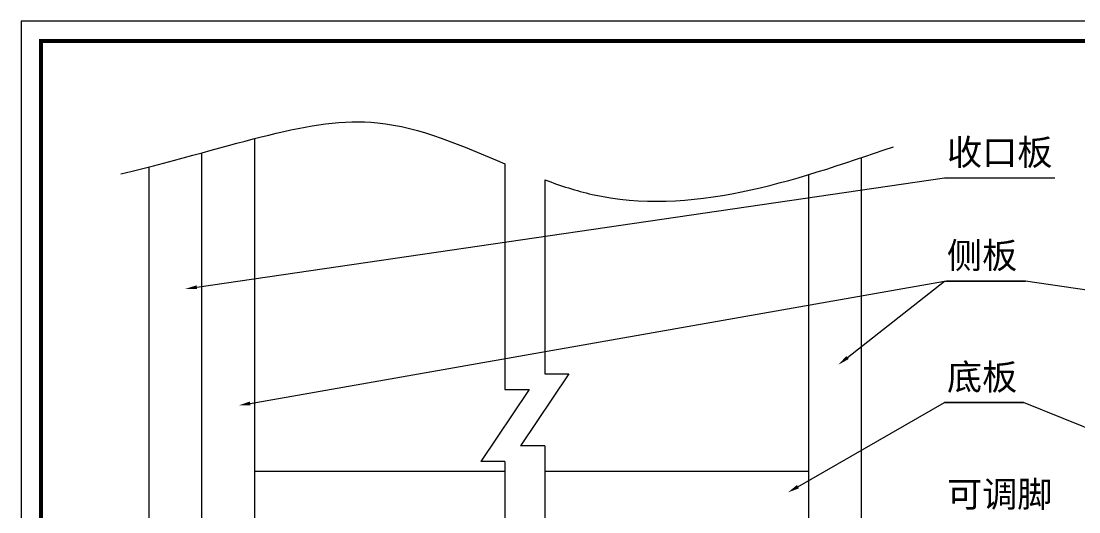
# Model space of a CAD drawing. Header units: millimetres. Extents: x 0 to 1097966, y -63096 to 223085.
# Drawn here: x 337985.2 to 338346, y -61620.9 to -61453.4 of the extents above; entities that cross this region are included whole.
import ezdxf
from ezdxf import colors
from ezdxf.entities.mleader import LeaderData, LeaderLine
from ezdxf.math import Vec2, Vec3

# ---------------------------------------------------------------- set-up
doc = ezdxf.new("R2010")
doc.units = ezdxf.units.MM
doc.styles.get("Standard").update_dxf_attribs({"font": 'arial.ttf'})
doc.styles.add('宋体', font='')
doc.styles.get('宋体').set_extended_font_data('SimSun')

msp = doc.modelspace()

# ---------------------------------------------------------------- linework, layer by layer
at = {"color": 251, "true_color": 0x636466}
for p, q in [((338064.769, -61493.496), (338064.769, -61624.913)), ((338046.769, -61498.368), (338046.769, -61724.913)), ((338271.826, -61499.989), (338271.826, -61624.913)), ((338028.769, -61503.171), (338028.769, -61724.913)), ((338150.272, -61502.058), (338150.272, -61579.097)), ((338163.855, -61507.538), (338163.855, -61573.739)), ((338253.826, -61505.778), (338253.826, -61624.913)), ((338172.097, -61573.739), (338155.614, -61598.306)), ((338158.514, -61579.097), (338142.031, -61603.664)), ((338163.855, -61598.306), (338163.855, -61724.913)), ((338150.272, -61603.664), (338150.272, -61724.913)), ((338064.769, -61606.913), (338150.272, -61606.913)), ((338163.855, -61606.913), (338253.826, -61606.913))]:
    msp.add_line(p, q, dxfattribs=at)
msp.add_lwpolyline([(337985.218, -61854.351), (338552.218, -61854.351), (338552.218, -61453.401), (337985.218, -61453.401)], close=True)
at = {"const_width": 1.35}
msp.add_lwpolyline([(337991.968, -61847.601), (338545.468, -61847.601), (338545.468, -61460.151), (337991.968, -61460.151)], close=True, dxfattribs=at)
at = {"color": 251, "true_color": 0x636466}
for points in [[(338163.855, -61573.739), (338172.097, -61573.739)], [(338150.272, -61579.097), (338158.514, -61579.097)], [(338163.855, -61598.306), (338155.614, -61598.306)], [(338150.272, -61603.664), (338142.031, -61603.664)]]:
    msp.add_lwpolyline(points, dxfattribs=at)
for points, knots in [([(338019.266, -61505.541), (338060.103, -61495.668), (338098.687, -61479.52), (338135.782, -61495.946), (338150.272, -61502.058)], [0, 0, 0, 0, 72.341374, 118.3314872, 118.3314872, 118.3314872, 118.3314872]), ([(338163.855, -61507.538), (338169.221, -61509.541), (338207.703, -61522.016), (338248.09, -61508.157), (338282.822, -61496.238)], [132.6700585, 132.6700585, 132.6700585, 132.6700585, 149.6116085, 253.6821341, 253.6821341, 253.6821341, 253.6821341])]:
    msp.add_open_spline(points, degree=3, knots=knots, dxfattribs=at)

# ---------------------------------------------------------------- texts
at = {"color": 252, "true_color": 0x939598, "char_height": 8.8039, "width": 65.8175, "attachment_point": 4, "style": '宋体'}
for s, insert in [('收口板', (338301.019, -61498.615)), ('侧板', (338301.019, -61533.855)), ('底板', (338301.019, -61575.328)), ('可调脚', (338301.019, -61615.294))]:
    msp.add_mtext(s, dxfattribs=dict(at, insert=insert))

# ---------------------------------------------------------------- leaders
at = {"color": 251, "true_color": 0x636466}
ml = msp.add_multileader_mtext('Standard', dxfattribs=at)
ml.set_content('', color=(99, 100, 102))
ml.set_leader_properties()
ml.build(insert=Vec2(0, 0))
ctx = ml.context
ctx.base_point, ctx.plane_origin = Vec3(338337.896, -61506.849), Vec3(338252.336, -61530.856)
notes = []
notes.append((ctx, [(0, (1, 1, 0), (338300.196, -61506.849), (1, 0), 37.7, [(0, [(338041.208, -61544.767)], 0, [])])]))
ctx.mtext.insert, ctx.mtext.flow_direction = Vec3(338339.896, -61504.849), 5
ml = msp.add_multileader_mtext('Standard', dxfattribs=at)
ml.set_content('', color=(99, 100, 102))
ml.set_leader_properties()
ml.build(insert=Vec2(0, 0))
ctx = ml.context
ctx.base_point, ctx.plane_origin = Vec3(338327.816, -61542.089), Vec3(338252.336, -61536.886)
notes.append((ctx, [(0, (1, 1, 0), (338300.196, -61542.089), (1, 0), 27.62, [(0, [(338059.424, -61584.539)], 0, [])])]))
ctx.mtext.insert, ctx.mtext.flow_direction = Vec3(338329.816, -61540.089), 5
ml = msp.add_multileader_mtext('Standard', dxfattribs=at)
ml.set_content('', color=(99, 100, 102))
ml.set_leader_properties()
ml.build(insert=Vec2(0, 0))
ctx = ml.context
ctx.base_point, ctx.plane_origin = Vec3(338327.816, -61542.089), Vec3(338252.336, -61536.886)
notes.append((ctx, [(0, (1, 1, 0), (338300.196, -61542.089), (1, 0), 27.62, [(0, [(338263.972, -61570.672)], 0, [])])]))
ctx.mtext.insert, ctx.mtext.flow_direction = Vec3(338329.816, -61540.089), 5
ml = msp.add_multileader_mtext('Standard', dxfattribs=at)
ml.set_content('', color=(99, 100, 102))
ml.set_leader_properties()
ml.build(insert=Vec2(0, 0))
ctx = ml.context
ctx.base_point, ctx.plane_origin = Vec3(338296.873, -61542.089), Vec3(338200.557, -61566.096)
ctx.text_align_type = 2
notes.append((ctx, [(1, (1, 1, 0), (338327.816, -61542.089), (-1, 0), 26.944, [(0, [(338403.397, -61553.322)], 0, [])])]))
ctx.mtext.insert, ctx.mtext.alignment, ctx.mtext.flow_direction = Vec3(338298.873, -61540.089), 3, 5
ml = msp.add_multileader_mtext('Standard', dxfattribs=at)
ml.set_content('', color=(99, 100, 102))
ml.set_leader_properties()
ml.build(insert=Vec2(0, 0))
ctx = ml.context
ctx.base_point, ctx.plane_origin = Vec3(338327.14, -61583.562), Vec3(338252.336, -61607.569)
notes.append((ctx, [(0, (1, 1, 0), (338300.196, -61583.562), (1, 0), 26.944, [(0, [(338246.734, -61614.255)], 0, [])])]))
ctx.mtext.insert, ctx.mtext.flow_direction = Vec3(338329.14, -61581.562), 5
ml = msp.add_multileader_mtext('Standard', dxfattribs=at)
ml.set_content('', color=(99, 100, 102))
ml.set_leader_properties()
ml.build(insert=Vec2(0, 0))
ctx = ml.context
ctx.base_point, ctx.plane_origin = Vec3(338296.196, -61583.562), Vec3(338199.881, -61607.569)
ctx.text_align_type = 2
notes.append((ctx, [(1, (1, 1, 0), (338327.14, -61583.562), (-1, 0), 26.944, [(0, [(338402.72, -61614.177)], 0, [])])]))
ctx.mtext.insert, ctx.mtext.alignment, ctx.mtext.flow_direction = Vec3(338298.196, -61581.562), 3, 5
for ctx, leaders in notes:
    for number, flags, end, landing, length, lines in leaders:
        leader = LeaderData()
        leader.index, (leader.has_last_leader_line, leader.has_dogleg_vector, leader.attachment_direction) = number, flags
        leader.last_leader_point, leader.dogleg_vector, leader.dogleg_length = Vec3(end), Vec3(landing), length
        for number, points, colour, breaks in lines:
            line = LeaderLine()
            line.index, line.vertices, line.color, line.breaks = number, Vec3.list(points), colors.encode_raw_color(colour), breaks
            leader.lines.append(line)
        ctx.leaders.append(leader)

doc.saveas('drawing.dxf')
